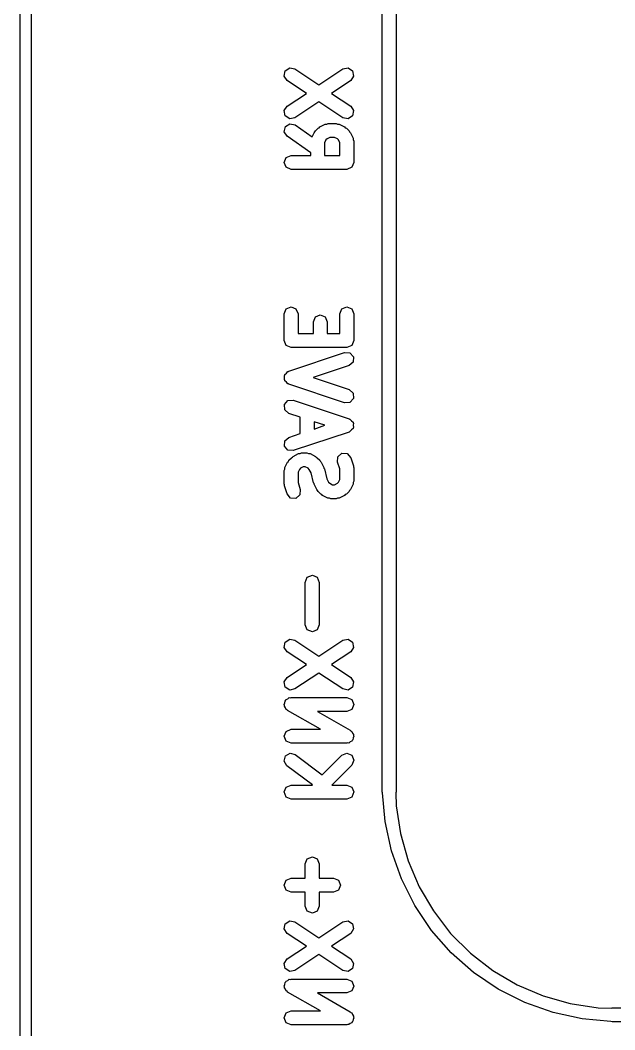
# Model space of a CAD drawing. Extents: x 111.8 to 137.6, y -130 to -95.3.
# Drawn here: x 111.79 to 117.13, y -118.32 to -109.27 of the extents above; entities that cross this region are included whole.
import ezdxf

# ---------------------------------------------------------------- set-up
doc = ezdxf.new("R2010")
doc.units = 0
doc.layers.add('BLACK', color=7, linetype='CONTINUOUS')

msp = doc.modelspace()

# ---------------------------------------------------------------- linework, layer by layer
at = {"layer": 'BLACK', "linetype": 'CONTINUOUS'}
for p, q in [((111.794, -129.063), (111.794, -96.3066)), ((111.894, -96.3166), (111.894, -129.053)), ((115.042, -116.188), (115.042, -102.388)), ((115.169, -102.388), (115.169, -116.188)), ((114.164, -109.771), (114.173, -109.724)), ((114.173, -109.724), (114.213, -109.697)), ((114.213, -109.697), (114.26, -109.706)), ((114.26, -109.706), (114.475, -109.85)), ((114.475, -109.85), (114.691, -109.706)), ((114.691, -109.706), (114.737, -109.697)), ((114.737, -109.697), (114.777, -109.724)), ((114.777, -109.724), (114.786, -109.771)), ((114.191, -109.81), (114.164, -109.771)), ((114.363, -109.925), (114.191, -109.81)), ((114.76, -109.81), (114.588, -109.925)), ((114.786, -109.771), (114.76, -109.81)), ((114.191, -110.04), (114.363, -109.925)), ((114.475, -110), (114.26, -110.144)), ((114.691, -110.144), (114.475, -110)), ((114.588, -109.925), (114.76, -110.04)), ((114.164, -110.079), (114.191, -110.04)), ((114.173, -110.126), (114.164, -110.079)), ((114.76, -110.04), (114.786, -110.079)), ((114.786, -110.079), (114.777, -110.126)), ((114.213, -110.153), (114.173, -110.126)), ((114.26, -110.144), (114.213, -110.153)), ((114.737, -110.153), (114.691, -110.144)), ((114.777, -110.126), (114.737, -110.153)), ((114.164, -110.269), (114.174, -110.222)), ((114.189, -110.31), (114.164, -110.269)), ((114.174, -110.222), (114.214, -110.197)), ((114.214, -110.197), (114.261, -110.207)), ((114.261, -110.207), (114.413, -110.314)), ((114.431, -110.278), (114.439, -110.271)), ((114.439, -110.271), (114.443, -110.262)), ((114.443, -110.262), (114.467, -110.238)), ((114.467, -110.238), (114.476, -110.234)), ((114.476, -110.234), (114.483, -110.226)), ((114.483, -110.226), (114.531, -110.202)), ((114.531, -110.202), (114.545, -110.201)), ((114.545, -110.201), (114.559, -110.196)), ((114.559, -110.196), (114.63, -110.196)), ((114.63, -110.196), (114.643, -110.201)), ((114.643, -110.201), (114.658, -110.202)), ((114.658, -110.202), (114.706, -110.226)), ((114.706, -110.226), (114.712, -110.234)), ((114.712, -110.234), (114.722, -110.238)), ((114.722, -110.238), (114.746, -110.262)), ((114.746, -110.262), (114.75, -110.271)), ((114.75, -110.271), (114.757, -110.278)), ((114.401, -110.458), (114.189, -110.31)), ((114.413, -110.314), (114.431, -110.278)), ((114.538, -110.343), (114.526, -110.368)), ((114.548, -110.334), (114.538, -110.343)), ((114.573, -110.321), (114.548, -110.334)), ((114.615, -110.321), (114.573, -110.321)), ((114.641, -110.334), (114.615, -110.321)), ((114.65, -110.343), (114.641, -110.334)), ((114.663, -110.368), (114.65, -110.343)), ((114.757, -110.278), (114.781, -110.326)), ((114.781, -110.326), (114.782, -110.34)), ((114.782, -110.34), (114.788, -110.354)), ((114.788, -110.354), (114.788, -110.544)), ((114.526, -110.368), (114.526, -110.482)), ((114.663, -110.482), (114.663, -110.368)), ((114.163, -110.544), (114.181, -110.5)), ((114.181, -110.5), (114.225, -110.482)), ((114.225, -110.482), (114.401, -110.482)), ((114.401, -110.482), (114.401, -110.458)), ((114.526, -110.482), (114.663, -110.482)), ((114.181, -110.588), (114.163, -110.544)), ((114.225, -110.607), (114.181, -110.588)), ((114.463, -110.607), (114.225, -110.607)), ((114.725, -110.607), (114.463, -110.607)), ((114.769, -110.588), (114.725, -110.607)), ((114.788, -110.544), (114.769, -110.588)), ((114.163, -111.902), (114.181, -111.858)), ((114.181, -111.858), (114.225, -111.84)), ((114.225, -111.84), (114.269, -111.858)), ((114.269, -111.858), (114.288, -111.902)), ((114.663, -111.902), (114.681, -111.858)), ((114.681, -111.858), (114.725, -111.84)), ((114.725, -111.84), (114.769, -111.858)), ((114.769, -111.858), (114.788, -111.902)), ((114.163, -112.14), (114.163, -111.902)), ((114.288, -111.902), (114.288, -112.078)), ((114.425, -111.974), (114.443, -111.93)), ((114.425, -112.078), (114.425, -111.974)), ((114.443, -111.93), (114.487, -111.911)), ((114.487, -111.911), (114.531, -111.93)), ((114.531, -111.93), (114.55, -111.974)), ((114.55, -111.974), (114.55, -112.078)), ((114.663, -112.078), (114.663, -111.902)), ((114.788, -111.902), (114.788, -112.14)), ((114.288, -112.078), (114.425, -112.078)), ((114.55, -112.078), (114.663, -112.078)), ((114.181, -112.185), (114.163, -112.14)), ((114.788, -112.14), (114.769, -112.185)), ((114.225, -112.203), (114.181, -112.185)), ((114.205, -112.415), (114.705, -112.248)), ((114.487, -112.203), (114.225, -112.203)), ((114.725, -112.203), (114.487, -112.203)), ((114.705, -112.248), (114.753, -112.251)), ((114.769, -112.185), (114.725, -112.203)), ((114.753, -112.251), (114.784, -112.287)), ((114.781, -112.335), (114.745, -112.366)), ((114.784, -112.287), (114.781, -112.335)), ((114.169, -112.446), (114.184, -112.433)), ((114.184, -112.433), (114.197, -112.418)), ((114.197, -112.418), (114.202, -112.418)), ((114.202, -112.418), (114.205, -112.415)), ((114.745, -112.366), (114.423, -112.474)), ((114.166, -112.454), (114.169, -112.451)), ((114.167, -112.474), (114.166, -112.454)), ((114.166, -112.494), (114.167, -112.474)), ((114.169, -112.497), (114.166, -112.494)), ((114.169, -112.451), (114.169, -112.446)), ((114.169, -112.502), (114.169, -112.497)), ((114.184, -112.515), (114.169, -112.502)), ((114.197, -112.53), (114.184, -112.515)), ((114.202, -112.53), (114.197, -112.53)), ((114.205, -112.533), (114.202, -112.53)), ((114.705, -112.7), (114.205, -112.533)), ((114.423, -112.474), (114.745, -112.581)), ((114.745, -112.581), (114.781, -112.613)), ((114.781, -112.613), (114.784, -112.66)), ((114.166, -112.716), (114.197, -112.68)), ((114.169, -112.764), (114.166, -112.716)), ((114.197, -112.68), (114.245, -112.676)), ((114.245, -112.676), (114.745, -112.843)), ((114.753, -112.696), (114.705, -112.7)), ((114.784, -112.66), (114.753, -112.696)), ((114.205, -112.795), (114.169, -112.764)), ((114.306, -112.828), (114.205, -112.795)), ((114.306, -112.976), (114.306, -112.828)), ((114.528, -112.902), (114.431, -112.87)), ((114.431, -112.87), (114.431, -112.935)), ((114.745, -112.843), (114.748, -112.846)), ((114.748, -112.846), (114.753, -112.846)), ((114.753, -112.846), (114.766, -112.861)), ((114.766, -112.861), (114.781, -112.874)), ((114.781, -112.874), (114.781, -112.879)), ((114.781, -112.879), (114.784, -112.883)), ((114.784, -112.883), (114.783, -112.902)), ((114.205, -113.01), (114.306, -112.976)), ((114.745, -112.962), (114.245, -113.128)), ((114.431, -112.935), (114.528, -112.902)), ((114.748, -112.959), (114.745, -112.962)), ((114.753, -112.958), (114.748, -112.959)), ((114.766, -112.943), (114.753, -112.958)), ((114.781, -112.93), (114.766, -112.943)), ((114.784, -112.922), (114.781, -112.926)), ((114.781, -112.926), (114.781, -112.93)), ((114.783, -112.902), (114.784, -112.922)), ((114.166, -113.089), (114.169, -113.041)), ((114.169, -113.041), (114.205, -113.01)), ((114.197, -113.125), (114.166, -113.089)), ((114.245, -113.128), (114.197, -113.125)), ((114.245, -113.18), (114.292, -113.156)), ((114.292, -113.156), (114.307, -113.155)), ((114.307, -113.155), (114.32, -113.149)), ((114.32, -113.149), (114.368, -113.149)), ((114.368, -113.149), (114.381, -113.155)), ((114.381, -113.155), (114.396, -113.156)), ((114.396, -113.156), (114.444, -113.18)), ((114.645, -113.184), (114.682, -113.153)), ((114.682, -113.153), (114.729, -113.156)), ((114.729, -113.156), (114.761, -113.192)), ((114.169, -113.279), (114.193, -113.232)), ((114.193, -113.232), (114.201, -113.225)), ((114.201, -113.225), (114.205, -113.215)), ((114.205, -113.215), (114.229, -113.192)), ((114.229, -113.192), (114.238, -113.188)), ((114.238, -113.188), (114.245, -113.18)), ((114.444, -113.18), (114.45, -113.188)), ((114.45, -113.188), (114.46, -113.192)), ((114.46, -113.192), (114.484, -113.215)), ((114.484, -113.215), (114.488, -113.225)), ((114.488, -113.225), (114.495, -113.232)), ((114.495, -113.232), (114.519, -113.279)), ((114.642, -113.232), (114.645, -113.184)), ((114.663, -113.293), (114.642, -113.232)), ((114.761, -113.192), (114.784, -113.264)), ((114.163, -113.307), (114.168, -113.294)), ((114.163, -113.426), (114.163, -113.307)), ((114.168, -113.294), (114.169, -113.279)), ((114.3, -113.297), (114.288, -113.322)), ((114.288, -113.322), (114.288, -113.416)), ((114.31, -113.287), (114.3, -113.297)), ((114.335, -113.274), (114.31, -113.287)), ((114.353, -113.274), (114.335, -113.274)), ((114.379, -113.287), (114.353, -113.274)), ((114.388, -113.297), (114.379, -113.287)), ((114.404, -113.329), (114.388, -113.297)), ((114.426, -113.418), (114.404, -113.329)), ((114.519, -113.279), (114.52, -113.286)), ((114.52, -113.286), (114.524, -113.292)), ((114.524, -113.292), (114.546, -113.381)), ((114.663, -113.388), (114.663, -113.293)), ((114.784, -113.264), (114.784, -113.274)), ((114.784, -113.274), (114.788, -113.283)), ((114.788, -113.283), (114.788, -113.402)), ((114.167, -113.436), (114.163, -113.426)), ((114.166, -113.446), (114.167, -113.436)), ((114.288, -113.416), (114.308, -113.478)), ((114.431, -113.423), (114.426, -113.418)), ((114.431, -113.43), (114.431, -113.423)), ((114.455, -113.478), (114.431, -113.43)), ((114.546, -113.381), (114.562, -113.413)), ((114.562, -113.413), (114.572, -113.422)), ((114.572, -113.422), (114.597, -113.435)), ((114.597, -113.435), (114.615, -113.435)), ((114.615, -113.435), (114.641, -113.422)), ((114.641, -113.422), (114.65, -113.413)), ((114.65, -113.413), (114.663, -113.388)), ((114.781, -113.43), (114.757, -113.478)), ((114.782, -113.416), (114.781, -113.43)), ((114.788, -113.402), (114.782, -113.416)), ((114.19, -113.517), (114.166, -113.446)), ((114.221, -113.554), (114.19, -113.517)), ((114.305, -113.526), (114.269, -113.557)), ((114.308, -113.478), (114.305, -113.526)), ((114.463, -113.485), (114.455, -113.478)), ((114.467, -113.494), (114.463, -113.485)), ((114.491, -113.518), (114.467, -113.494)), ((114.5, -113.522), (114.491, -113.518)), ((114.507, -113.53), (114.5, -113.522)), ((114.554, -113.554), (114.507, -113.53)), ((114.706, -113.53), (114.658, -113.554)), ((114.712, -113.522), (114.706, -113.53)), ((114.722, -113.518), (114.712, -113.522)), ((114.746, -113.494), (114.722, -113.518)), ((114.75, -113.485), (114.746, -113.494)), ((114.757, -113.478), (114.75, -113.485)), ((114.269, -113.557), (114.221, -113.554)), ((114.569, -113.555), (114.554, -113.554)), ((114.582, -113.56), (114.569, -113.555)), ((114.63, -113.56), (114.582, -113.56)), ((114.643, -113.555), (114.63, -113.56)), ((114.658, -113.554), (114.643, -113.555)), ((114.371, -114.265), (114.416, -114.247)), ((114.416, -114.247), (114.46, -114.265)), ((114.353, -114.31), (114.371, -114.265)), ((114.353, -114.69), (114.353, -114.31)), ((114.46, -114.265), (114.478, -114.31)), ((114.478, -114.31), (114.478, -114.69)), ((114.371, -114.735), (114.353, -114.69)), ((114.478, -114.69), (114.46, -114.735)), ((114.416, -114.753), (114.371, -114.735)), ((114.46, -114.735), (114.416, -114.753)), ((114.164, -114.893), (114.173, -114.846)), ((114.173, -114.846), (114.213, -114.82)), ((114.213, -114.82), (114.26, -114.829)), ((114.26, -114.829), (114.475, -114.973)), ((114.475, -114.973), (114.691, -114.829)), ((114.691, -114.829), (114.737, -114.82)), ((114.737, -114.82), (114.777, -114.846)), ((114.777, -114.846), (114.786, -114.893)), ((114.191, -114.933), (114.164, -114.893)), ((114.363, -115.048), (114.191, -114.933)), ((114.76, -114.933), (114.588, -115.048)), ((114.786, -114.893), (114.76, -114.933)), ((114.191, -115.162), (114.363, -115.048)), ((114.588, -115.048), (114.76, -115.162)), ((114.475, -115.123), (114.26, -115.266)), ((114.691, -115.266), (114.475, -115.123)), ((114.164, -115.202), (114.191, -115.162)), ((114.173, -115.249), (114.164, -115.202)), ((114.213, -115.276), (114.173, -115.249)), ((114.777, -115.249), (114.737, -115.276)), ((114.76, -115.162), (114.786, -115.202)), ((114.786, -115.202), (114.777, -115.249)), ((114.26, -115.266), (114.213, -115.276)), ((114.737, -115.276), (114.691, -115.266)), ((114.163, -115.405), (114.169, -115.39)), ((114.166, -115.413), (114.163, -115.405)), ((114.165, -115.421), (114.166, -115.413)), ((114.175, -115.434), (114.165, -115.421)), ((114.169, -115.39), (114.171, -115.374)), ((114.171, -115.374), (114.178, -115.368)), ((114.178, -115.368), (114.181, -115.361)), ((114.181, -115.361), (114.196, -115.354)), ((114.196, -115.354), (114.209, -115.344)), ((114.209, -115.344), (114.217, -115.346)), ((114.217, -115.346), (114.225, -115.342)), ((114.225, -115.342), (114.725, -115.342)), ((114.725, -115.342), (114.769, -115.361)), ((114.769, -115.361), (114.788, -115.405)), ((114.788, -115.405), (114.769, -115.449)), ((114.181, -115.449), (114.175, -115.434)), ((114.189, -115.452), (114.181, -115.449)), ((114.194, -115.459), (114.189, -115.452)), ((114.49, -115.628), (114.194, -115.459)), ((114.725, -115.467), (114.461, -115.467)), ((114.461, -115.467), (114.756, -115.636)), ((114.769, -115.449), (114.725, -115.467)), ((114.163, -115.69), (114.181, -115.646)), ((114.181, -115.735), (114.163, -115.69)), ((114.181, -115.646), (114.225, -115.628)), ((114.225, -115.628), (114.49, -115.628)), ((114.756, -115.636), (114.761, -115.643)), ((114.761, -115.643), (114.769, -115.646)), ((114.769, -115.646), (114.776, -115.661)), ((114.776, -115.661), (114.785, -115.674)), ((114.788, -115.69), (114.781, -115.705)), ((114.785, -115.674), (114.784, -115.683)), ((114.784, -115.683), (114.788, -115.69)), ((114.225, -115.753), (114.181, -115.735)), ((114.725, -115.753), (114.225, -115.753)), ((114.733, -115.75), (114.725, -115.753)), ((114.742, -115.751), (114.733, -115.75)), ((114.754, -115.741), (114.742, -115.751)), ((114.769, -115.735), (114.754, -115.741)), ((114.773, -115.727), (114.769, -115.735)), ((114.779, -115.721), (114.773, -115.727)), ((114.781, -115.705), (114.779, -115.721)), ((114.163, -115.914), (114.175, -115.867)), ((114.175, -115.867), (114.216, -115.843)), ((114.216, -115.843), (114.263, -115.855)), ((114.263, -115.855), (114.505, -116.037)), ((114.505, -116.037), (114.681, -115.861)), ((114.681, -115.861), (114.725, -115.842)), ((114.725, -115.842), (114.769, -115.861)), ((114.769, -115.861), (114.788, -115.905)), ((114.188, -115.955), (114.163, -115.914)), ((114.416, -116.126), (114.188, -115.955)), ((114.769, -115.949), (114.59, -116.128)), ((114.788, -115.905), (114.769, -115.949)), ((114.163, -116.19), (114.181, -116.146)), ((114.181, -116.146), (114.225, -116.128)), ((114.225, -116.128), (114.414, -116.128)), ((114.414, -116.128), (114.416, -116.126)), ((114.59, -116.128), (114.725, -116.128)), ((114.725, -116.128), (114.769, -116.146)), ((114.769, -116.146), (114.788, -116.19)), ((114.181, -116.235), (114.163, -116.19)), ((114.225, -116.253), (114.181, -116.235)), ((114.769, -116.235), (114.725, -116.253)), ((114.788, -116.19), (114.769, -116.235)), ((115.047, -116.198), (115.042, -116.188)), ((115.069, -116.456), (115.047, -116.198)), ((115.169, -116.188), (115.166, -116.196)), ((115.166, -116.196), (115.169, -116.313)), ((114.439, -116.253), (114.225, -116.253)), ((114.725, -116.253), (114.439, -116.253)), ((115.169, -116.313), (115.206, -116.563)), ((115.125, -116.718), (115.069, -116.456)), ((115.206, -116.563), (115.275, -116.807)), ((114.353, -116.835), (114.371, -116.79)), ((114.371, -116.79), (114.416, -116.772)), ((114.416, -116.772), (114.46, -116.79)), ((114.46, -116.79), (114.478, -116.835)), ((115.215, -116.97), (115.125, -116.718)), ((114.353, -116.962), (114.353, -116.835)), ((114.478, -116.835), (114.478, -116.962)), ((115.275, -116.807), (115.375, -117.039)), ((114.181, -116.981), (114.225, -116.962)), ((114.225, -116.962), (114.353, -116.962)), ((114.478, -116.962), (114.606, -116.962)), ((114.606, -116.962), (114.65, -116.981)), ((115.335, -117.209), (115.215, -116.97)), ((114.163, -117.025), (114.181, -116.981)), ((114.181, -117.069), (114.163, -117.025)), ((114.65, -116.981), (114.669, -117.025)), ((114.669, -117.025), (114.65, -117.069)), ((115.375, -117.039), (115.503, -117.257)), ((114.225, -117.087), (114.181, -117.069)), ((114.353, -117.087), (114.225, -117.087)), ((114.353, -117.215), (114.353, -117.087)), ((114.606, -117.087), (114.478, -117.087)), ((114.478, -117.087), (114.478, -117.215)), ((114.65, -117.069), (114.606, -117.087)), ((114.371, -117.26), (114.353, -117.215)), ((114.478, -117.215), (114.46, -117.26)), ((115.485, -117.431), (115.335, -117.209)), ((114.416, -117.278), (114.371, -117.26)), ((114.46, -117.26), (114.416, -117.278)), ((115.503, -117.257), (115.657, -117.458)), ((114.164, -117.418), (114.173, -117.371)), ((114.191, -117.458), (114.164, -117.418)), ((114.173, -117.371), (114.213, -117.345)), ((114.213, -117.345), (114.26, -117.354)), ((114.26, -117.354), (114.475, -117.498)), ((114.475, -117.498), (114.691, -117.354)), ((114.691, -117.354), (114.737, -117.345)), ((114.737, -117.345), (114.777, -117.371)), ((114.786, -117.418), (114.76, -117.458)), ((114.777, -117.371), (114.786, -117.418)), ((114.363, -117.573), (114.191, -117.458)), ((114.76, -117.458), (114.588, -117.573)), ((115.662, -117.632), (115.485, -117.431)), ((115.657, -117.458), (115.836, -117.636)), ((114.191, -117.687), (114.363, -117.573)), ((114.588, -117.573), (114.76, -117.687)), ((114.164, -117.727), (114.191, -117.687)), ((114.475, -117.648), (114.26, -117.791)), ((114.691, -117.791), (114.475, -117.648)), ((114.76, -117.687), (114.786, -117.727)), ((115.863, -117.809), (115.662, -117.632)), ((115.836, -117.636), (116.036, -117.791)), ((114.173, -117.774), (114.164, -117.727)), ((114.213, -117.801), (114.173, -117.774)), ((114.777, -117.774), (114.737, -117.801)), ((114.786, -117.727), (114.777, -117.774)), ((114.196, -117.879), (114.209, -117.869)), ((114.209, -117.869), (114.217, -117.871)), ((114.26, -117.791), (114.213, -117.801)), ((114.217, -117.871), (114.225, -117.867)), ((114.225, -117.867), (114.725, -117.867)), ((114.737, -117.801), (114.691, -117.791)), ((114.725, -117.867), (114.769, -117.886)), ((116.085, -117.959), (115.863, -117.809)), ((116.036, -117.791), (116.255, -117.919)), ((114.163, -117.93), (114.169, -117.915)), ((114.166, -117.938), (114.163, -117.93)), ((114.165, -117.946), (114.166, -117.938)), ((114.175, -117.959), (114.165, -117.946)), ((114.169, -117.915), (114.171, -117.899)), ((114.171, -117.899), (114.178, -117.893)), ((114.181, -117.974), (114.175, -117.959)), ((114.178, -117.893), (114.181, -117.886)), ((114.181, -117.886), (114.196, -117.879)), ((114.769, -117.886), (114.788, -117.93)), ((114.788, -117.93), (114.769, -117.974)), ((116.324, -118.079), (116.085, -117.959)), ((116.255, -117.919), (116.487, -118.019)), ((114.189, -117.977), (114.181, -117.974)), ((114.194, -117.984), (114.189, -117.977)), ((114.49, -118.153), (114.194, -117.984)), ((114.725, -117.992), (114.461, -117.992)), ((114.461, -117.992), (114.756, -118.161)), ((114.769, -117.974), (114.725, -117.992)), ((116.487, -118.019), (116.731, -118.088)), ((116.576, -118.168), (116.324, -118.079)), ((116.731, -118.088), (116.981, -118.125)), ((116.981, -118.125), (117.098, -118.128)), ((117.098, -118.128), (117.106, -118.124)), ((117.106, -118.124), (134.106, -118.124)), ((114.163, -118.215), (114.181, -118.171)), ((114.181, -118.26), (114.163, -118.215)), ((114.181, -118.171), (114.225, -118.153)), ((114.225, -118.153), (114.49, -118.153)), ((114.756, -118.161), (114.761, -118.168)), ((114.761, -118.168), (114.769, -118.171)), ((114.769, -118.171), (114.776, -118.186)), ((114.776, -118.186), (114.785, -118.199)), ((114.781, -118.23), (114.779, -118.246)), ((114.788, -118.215), (114.781, -118.23)), ((114.785, -118.199), (114.784, -118.208)), ((114.784, -118.208), (114.788, -118.215)), ((116.838, -118.225), (116.576, -118.168)), ((117.096, -118.247), (116.838, -118.225)), ((114.225, -118.278), (114.181, -118.26)), ((114.725, -118.278), (114.225, -118.278)), ((114.733, -118.275), (114.725, -118.278)), ((114.742, -118.276), (114.733, -118.275)), ((114.754, -118.266), (114.742, -118.276)), ((114.769, -118.26), (114.754, -118.266)), ((114.773, -118.252), (114.769, -118.26)), ((114.779, -118.246), (114.773, -118.252)), ((117.106, -118.251), (117.096, -118.247)), ((134.106, -118.251), (117.106, -118.251))]:
    msp.add_line(p, q, dxfattribs=at)

doc.saveas('drawing.dxf')
